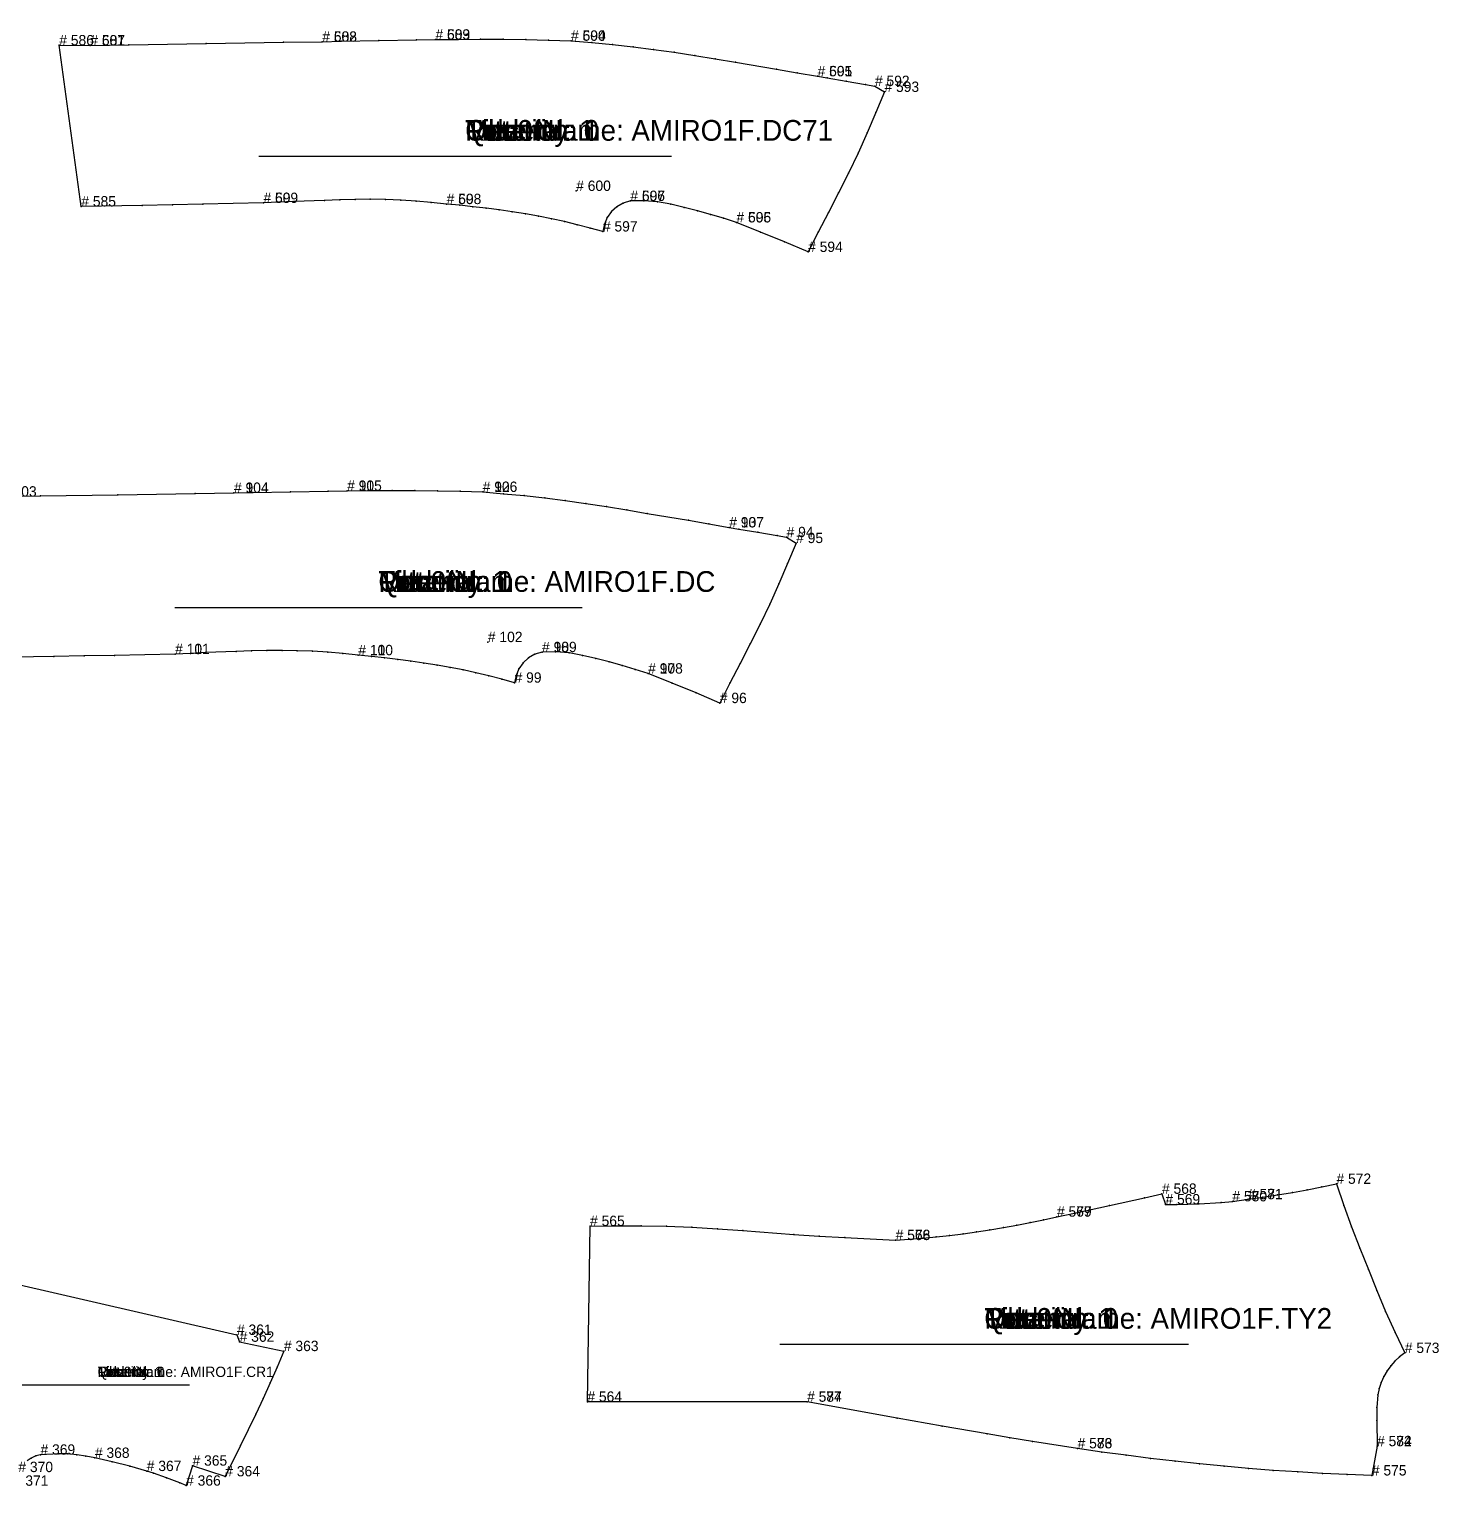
# Model space of a CAD drawing. Header units: metres. Extents: x 0 to 5078, y -3 to 3122.
# Drawn here: x 3326 to 4688, y 52 to 1458 of the extents above; entities that cross this region are included whole.
import ezdxf

# ---------------------------------------------------------------- set-up
doc = ezdxf.new("R2010")
doc.units = ezdxf.units.M

# ---------------------------------------------------------------- blocks, each defined once
blk = doc.blocks.new('6')
at = {"layer": '1'}
blk.add_lwpolyline([(3300, 1007.1), (3337.3, 1007.7), (3412, 1008.9), (3486.7, 1010.1), (3524, 1010.7), (3542.2, 1011), (3578.7, 1011.7), (3615.1, 1012.4), (3633.3, 1012.7), (3655.1, 1012.9), (3676.9, 1013), (3698.8, 1013), (3720.6, 1012.8), (3742.4, 1012.3), (3764.2, 1011.6), (3784.2, 1009.9), (3804.2, 1008), (3824.1, 1005.8), (3844, 1003.3), (3863.8, 1000.5), (3883.7, 997.4), (3903.4, 994.2), (3923.2, 990.9), (3962.8, 984.2), (3982.5, 980.8), (4002.3, 977.3), (4011.5, 975.7), (4030, 972.6), (4048.5, 969.5), (4057.7, 967.9), (4066.9, 962.2), (4058.6, 942.4), (4050.1, 922.8), (4041.4, 903.2), (4032.3, 883.9), (4022.6, 864.8), (4012.7, 845.8), (4002.9, 826.8), (3993.2, 807.7), (3970.3, 817.6), (3947.1, 826.8), (3924, 836.2), (3911.5, 840.2), (3898.9, 844), (3886.2, 847.4), (3873.4, 850.7), (3860.6, 853.7), (3847.6, 856.1), (3834.6, 857.1), (3821.5, 856.9), (3814.5, 854.8), (3808.5, 851.4), (3803.3, 846.6), (3799.2, 840.9), (3796.4, 834.5), (3795, 827.4), (3782.6, 830.8), (3770.2, 834), (3757.7, 837), (3745.2, 839.7), (3732.7, 842.2), (3720.1, 844.4), (3707.5, 846.4), (3694.9, 848.3), (3682.2, 849.9), (3669.5, 851.4), (3656.8, 852.8), (3644.1, 853.9), (3629.3, 855.5), (3614.6, 856.8), (3599.9, 857.8), (3585.1, 858.3), (3570.4, 858.5), (3555.6, 858.4), (3540.9, 858), (3526.1, 857.5), (3496.6, 856.4), (3481.9, 855.7), (3467.2, 855), (3408.5, 853.8), (3379.2, 853.2), (3349.9, 852.7), (3291.3, 851.6)], dxfattribs=at)
at = {"layer": '13'}
blk.add_point((3769.2, 866.6), dxfattribs=at)
at = {"layer": '2'}
for p in [(3524, 1010.7), (3633.3, 1012.7), (3764.2, 1011.6), (4002.3, 977.3), (4057.7, 967.9), (4066.9, 962.2), (3467.2, 855), (3644.1, 853.9), (3821.5, 856.9), (3924, 836.2), (3795, 827.4), (3993.2, 807.7)]:
    blk.add_point(p, dxfattribs=at)
at = {"layer": '3'}
for p in [(3655.1, 1012.9), (3676.9, 1013), (3698.8, 1013), (3720.6, 1012.8), (3337.3, 1007.7), (3412, 1008.9), (3486.7, 1010.1), (3542.2, 1011), (3578.7, 1011.7), (3615.1, 1012.4), (3742.4, 1012.3), (3784.2, 1009.9), (3804.2, 1008), (3824.1, 1005.8), (3844, 1003.3), (3863.8, 1000.5), (3883.7, 997.4), (3903.4, 994.2), (3923.2, 990.9), (3962.8, 984.2), (3982.5, 980.8), (4011.5, 975.7), (4030, 972.6), (4048.5, 969.5), (4058.6, 942.4), (4050.1, 922.8), (4041.4, 903.2), (4032.3, 883.9), (3555.6, 858.4), (3570.4, 858.5), (3585.1, 858.3), (4022.6, 864.8), (3349.9, 852.7), (3379.2, 853.2), (3408.5, 853.8), (3481.9, 855.7), (3496.6, 856.4), (3526.1, 857.5), (3540.9, 858), (3599.9, 857.8), (3614.6, 856.8), (3629.3, 855.5), (3656.8, 852.8), (3669.5, 851.4), (3682.2, 849.9), (3694.9, 848.3), (3707.5, 846.4), (3720.1, 844.4), (3803.3, 846.6), (3808.5, 851.4), (3814.5, 854.8), (3834.6, 857.1), (3847.6, 856.1), (3860.6, 853.7), (3873.4, 850.7), (3886.2, 847.4), (3898.9, 844), (4012.7, 845.8), (3732.7, 842.2), (3745.2, 839.7), (3757.7, 837), (3770.2, 834), (3782.6, 830.8), (3796.4, 834.5), (3799.2, 840.9), (3911.5, 840.2), (3947.1, 826.8), (3970.3, 817.6), (4002.9, 826.8)]:
    blk.add_point(p, dxfattribs=at)
at = {"layer": '4'}
for p in [(3524, 1010.7, 7.5), (3633.3, 1012.7, 7.5), (3764.2, 1011.6, 7.5), (4002.3, 977.3, 7.5), (3467.2, 855, 7.5), (3644.1, 853.9, 7.5), (3821.5, 856.9, 7.5), (3924, 836.2, 7.5)]:
    blk.add_point(p, dxfattribs=at)
at = {"layer": '7'}
blk.add_line((3466.8, 900.1), (3860.3, 900.1), dxfattribs=at)
at = {"layer": '84'}
blk.add_lwpolyline([(3300, 1007.1), (3337.3, 1007.7), (3412, 1008.9), (3486.7, 1010.1), (3524, 1010.7), (3542.2, 1011), (3578.7, 1011.7), (3615.1, 1012.4), (3633.3, 1012.7), (3655.1, 1012.9), (3676.9, 1013), (3698.8, 1013), (3720.6, 1012.8), (3742.4, 1012.3), (3764.2, 1011.6), (3784.2, 1009.9), (3804.2, 1008), (3824.1, 1005.8), (3844, 1003.3), (3863.8, 1000.5), (3883.7, 997.4), (3903.4, 994.2), (3923.2, 990.9), (3962.8, 984.2), (3982.5, 980.8), (4002.3, 977.3), (4011.5, 975.7), (4030, 972.6), (4048.5, 969.5), (4057.7, 967.9), (4066.9, 962.2), (4058.6, 942.4), (4050.1, 922.8), (4041.4, 903.2), (4032.3, 883.9), (4022.6, 864.8), (4012.7, 845.8), (4002.9, 826.8), (3993.2, 807.7), (3970.3, 817.6), (3947.1, 826.8), (3924, 836.2), (3911.5, 840.2), (3898.9, 844), (3886.2, 847.4), (3873.4, 850.7), (3860.6, 853.7), (3847.6, 856.1), (3834.6, 857.1), (3821.5, 856.9), (3814.5, 854.8), (3808.5, 851.4), (3803.3, 846.6), (3799.2, 840.9), (3796.4, 834.5), (3795, 827.4), (3782.6, 830.8), (3770.2, 834), (3757.7, 837), (3745.2, 839.7), (3732.7, 842.2), (3720.1, 844.4), (3707.5, 846.4), (3694.9, 848.3), (3682.2, 849.9), (3669.5, 851.4), (3656.8, 852.8), (3644.1, 853.9), (3629.3, 855.5), (3614.6, 856.8), (3599.9, 857.8), (3585.1, 858.3), (3570.4, 858.5), (3555.6, 858.4), (3540.9, 858), (3526.1, 857.5), (3496.6, 856.4), (3481.9, 855.7), (3467.2, 855), (3408.5, 853.8), (3379.2, 853.2), (3349.9, 852.7), (3291.3, 851.6)], dxfattribs=at)
at = {"layer": '1'}
for s, height, p in [('# 103', 10, (3300, 1007.1)), ('# 104', 10, (3524, 1010.7)), ('# 105', 10, (3633.3, 1012.7)), ('# 106', 10, (3764.2, 1011.6)), ('# 107', 10, (4002.3, 977.3)), ('Tilt: 0', 20, (3663.5, 915.1)), ('Quantity: 1', 20, (3663.5, 915.1)), ('Piece Name: AMIRO1F.DC', 20, (3663.5, 915.1)), ('Rotation: 0', 20, (3663.5, 915.1)), ('Fold: N', 20, (3663.5, 915.1)), ('Material: 1', 20, (3663.5, 915.1)), ('# 111', 10, (3467.2, 855)), ('# 110', 10, (3644.1, 853.9)), ('# 109', 10, (3821.5, 856.9)), ('# 108', 10, (3924, 836.2))]:
    blk.add_text(s, height=height, dxfattribs=at).set_placement(p)
at = {"layer": '13'}
blk.add_text('# 102', height=10, dxfattribs=at).set_placement((3769.2, 866.6))
at = {"layer": '2'}
for s, p in [('# 90', (3524, 1010.7)), ('# 91', (3633.3, 1012.7)), ('# 92', (3764.2, 1011.6)), ('# 93', (4002.3, 977.3)), ('# 94', (4057.7, 967.9)), ('# 95', (4066.9, 962.2)), ('# 101', (3467.2, 855)), ('# 100', (3644.1, 853.9)), ('# 98', (3821.5, 856.9)), ('# 97', (3924, 836.2)), ('# 99', (3795, 827.4)), ('# 96', (3993.2, 807.7))]:
    blk.add_text(s, height=10, dxfattribs=at).set_placement(p)
blk = doc.blocks.new('18')
at = {"layer": '1'}
blk.add_lwpolyline([(3217.8, 268.7), (3526.9, 197.7), (3529.5, 191), (3572.2, 182), (3565.7, 166.6), (3559, 151.3), (3552.1, 136.1), (3545, 121), (3530.4, 91), (3515.6, 61.1), (3484, 71.4), (3477.8, 52.1), (3471.6, 54.7), (3459, 59.6), (3446.2, 64.1), (3439.8, 66.2), (3423.3, 71), (3406.4, 75.1), (3389.7, 78.9), (3381, 80.7), (3372.3, 82), (3363.6, 82.7), (3354.8, 82.9), (3337.2, 82), (3332.6, 80.8), (3328.3, 78.8), (3324.4, 76.2)], dxfattribs=at)
at = {"layer": '2'}
for p in [(3526.9, 197.7), (3529.5, 191), (3572.2, 182), (3337.2, 82), (3389.7, 78.9), (3484, 71.4), (3439.8, 66.2), (3515.6, 61.1), (3477.8, 52.1)]:
    blk.add_point(p, dxfattribs=at)
at = {"layer": '3'}
for p in [(3565.7, 166.6), (3559, 151.3), (3552.1, 136.1), (3545, 121), (3530.4, 91), (3328.3, 78.8), (3332.6, 80.8), (3354.8, 82.9), (3363.6, 82.7), (3372.3, 82), (3381, 80.7), (3406.4, 75.1), (3423.3, 71), (3446.2, 64.1), (3459, 59.6), (3471.6, 54.7)]:
    blk.add_point(p, dxfattribs=at)
at = {"layer": '7'}
blk.add_line((3303.5, 149.5), (3481.2, 149.5), dxfattribs=at)
at = {"layer": '84'}
blk.add_lwpolyline([(3217.8, 268.7), (3526.9, 197.7), (3529.5, 191), (3572.2, 182), (3565.7, 166.6), (3559, 151.3), (3552.1, 136.1), (3545, 121), (3530.4, 91), (3515.6, 61.1), (3484, 71.4), (3477.8, 52.1), (3471.6, 54.7), (3459, 59.6), (3446.2, 64.1), (3439.8, 66.2), (3423.3, 71), (3406.4, 75.1), (3389.7, 78.9), (3381, 80.7), (3372.3, 82), (3363.6, 82.7), (3354.8, 82.9), (3337.2, 82), (3332.6, 80.8), (3328.3, 78.8), (3324.4, 76.2)], dxfattribs=at)
at = {"layer": '1'}
for s in ['Tilt: 0', 'Quantity: 1', 'Piece Name: AMIRO1F.CR1', 'Rotation: 0', 'Fold: N', 'Material: 1']:
    blk.add_text(s, height=10, dxfattribs=at).set_placement((3392.3, 157))
at = {"layer": '2'}
for s, p in [('# 361', (3526.9, 197.7)), ('# 362', (3529.5, 191)), ('# 363', (3572.2, 182)), ('# 369', (3337.2, 82)), ('# 368', (3389.7, 78.9)), ('# 370', (3315.8, 65.2)), ('# 367', (3439.8, 66.2)), ('# 365', (3484, 71.4)), ('# 364', (3515.6, 61.1)), ('# 371', (3311.4, 52)), ('# 366', (3477.8, 52.1))]:
    blk.add_text(s, height=10, dxfattribs=at).set_placement(p)
blk = doc.blocks.new('30')
at = {"layer": '1'}
blk.add_lwpolyline([(3865.3, 133.1), (3867.9, 302.8), (3892.5, 303.1), (3917.1, 303), (3941.7, 302.6), (3966.3, 301.6), (3990.9, 300.2), (4015.5, 298.4), (4064.6, 294.6), (4089.2, 293), (4113.8, 291.6), (4163, 289.2), (4176.1, 290.1), (4189.1, 291.1), (4202.1, 292.4), (4215.1, 293.8), (4228.1, 295.4), (4241.1, 297.2), (4254, 299.2), (4267, 301.4), (4280, 303.7), (4292.9, 306.2), (4305.9, 308.9), (4318.8, 311.8), (4335.7, 315.3), (4369.6, 322.5), (4403.4, 330), (4420.2, 333.9), (4423.6, 323.7), (4434.4, 323.7), (4455.9, 324.2), (4477.5, 325.6), (4488.2, 326.6), (4503.3, 328.7), (4517.6, 330.6), (4531.9, 332.8), (4546.2, 335.1), (4560.4, 337.7), (4574.5, 340.5), (4588.7, 343.5), (4595.7, 322.6), (4603.2, 301.9), (4611.2, 281.3), (4619.5, 260.9), (4627.7, 240.5), (4636.2, 220.2), (4645.3, 200.1), (4654.7, 180.2), (4649.7, 176.4), (4645.2, 172.2), (4641.1, 167.8), (4637.6, 162.9), (4634.5, 157.5), (4632, 151.8), (4630, 145.9), (4628.7, 139.8), (4627.7, 127.5), (4627.8, 115.1), (4627.9, 90.2), (4622.9, 61.9), (4599, 62.8), (4575.2, 63.9), (4551.3, 65.3), (4527.5, 66.9), (4503.8, 68.7), (4480.1, 70.8), (4456.4, 73.1), (4432.8, 75.6), (4409.2, 78.4), (4385.7, 81.4), (4362.2, 84.6), (4338.7, 88.1), (4295.1, 94.9), (4273.3, 98.4), (4251.5, 102.1), (4208, 109.6), (4164.5, 117.4), (4077.5, 133.1)], close=True, dxfattribs=at)
at = {"layer": '2'}
for p in [(4588.7, 343.5), (4420.2, 333.9), (4423.6, 323.7), (4488.2, 326.6), (4503.3, 328.7), (4318.8, 311.8), (3867.9, 302.8), (4163, 289.2), (4654.7, 180.2), (3865.3, 133.1), (4077.5, 133.1), (4338.7, 88.1), (4627.9, 90.2), (4622.9, 61.9)]:
    blk.add_point(p, dxfattribs=at)
at = {"layer": '3'}
for p in [(4560.4, 337.7), (4574.5, 340.5), (4403.4, 330), (4434.4, 323.7), (4455.9, 324.2), (4477.5, 325.6), (4517.6, 330.6), (4531.9, 332.8), (4546.2, 335.1), (4335.7, 315.3), (4369.6, 322.5), (4595.7, 322.6), (3892.5, 303.1), (3917.1, 303), (3941.7, 302.6), (3966.3, 301.6), (3990.9, 300.2), (4015.5, 298.4), (4228.1, 295.4), (4241.1, 297.2), (4254, 299.2), (4267, 301.4), (4280, 303.7), (4292.9, 306.2), (4305.9, 308.9), (4603.2, 301.9), (4064.6, 294.6), (4089.2, 293), (4113.8, 291.6), (4176.1, 290.1), (4189.1, 291.1), (4202.1, 292.4), (4215.1, 293.8), (4611.2, 281.3), (4619.5, 260.9), (4627.7, 240.5), (4636.2, 220.2), (4645.3, 200.1), (4645.2, 172.2), (4649.7, 176.4), (4634.5, 157.5), (4637.6, 162.9), (4641.1, 167.8), (4630, 145.9), (4632, 151.8), (4627.7, 127.5), (4628.7, 139.8), (4164.5, 117.4), (4627.8, 115.1), (4208, 109.6), (4251.5, 102.1), (4273.3, 98.4), (4295.1, 94.9), (4362.2, 84.6), (4385.7, 81.4), (4409.2, 78.4), (4432.8, 75.6), (4456.4, 73.1), (4480.1, 70.8), (4503.8, 68.7), (4527.5, 66.9), (4551.3, 65.3), (4575.2, 63.9), (4599, 62.8)]:
    blk.add_point(p, dxfattribs=at)
at = {"layer": '4'}
for p in [(4488.2, 326.6, 7.5), (4503.3, 328.7, 7.5), (4318.8, 311.8, 7.5), (4163, 289.2, 7.5), (4077.5, 133.1, 7.5), (4338.7, 88.1, 7.5), (4627.9, 90.2, 7.5)]:
    blk.add_point(p, dxfattribs=at)
at = {"layer": '7'}
blk.add_line((4051.2, 188.6), (4445.9, 188.6), dxfattribs=at)
at = {"layer": '84'}
blk.add_lwpolyline([(3865.3, 133.1), (3867.9, 302.8), (3892.5, 303.1), (3917.1, 303), (3941.7, 302.6), (3966.3, 301.6), (3990.9, 300.2), (4015.5, 298.4), (4064.6, 294.6), (4089.2, 293), (4113.8, 291.6), (4163, 289.2), (4176.1, 290.1), (4189.1, 291.1), (4202.1, 292.4), (4215.1, 293.8), (4228.1, 295.4), (4241.1, 297.2), (4254, 299.2), (4267, 301.4), (4280, 303.7), (4292.9, 306.2), (4305.9, 308.9), (4318.8, 311.8), (4335.7, 315.3), (4369.6, 322.5), (4403.4, 330), (4420.2, 333.9), (4423.6, 323.7), (4434.4, 323.7), (4455.9, 324.2), (4477.5, 325.6), (4488.2, 326.6), (4503.3, 328.7), (4517.6, 330.6), (4531.9, 332.8), (4546.2, 335.1), (4560.4, 337.7), (4574.5, 340.5), (4588.7, 343.5), (4595.7, 322.6), (4603.2, 301.9), (4611.2, 281.3), (4619.5, 260.9), (4627.7, 240.5), (4636.2, 220.2), (4645.3, 200.1), (4654.7, 180.2), (4649.7, 176.4), (4645.2, 172.2), (4641.1, 167.8), (4637.6, 162.9), (4634.5, 157.5), (4632, 151.8), (4630, 145.9), (4628.7, 139.8), (4627.7, 127.5), (4627.8, 115.1), (4627.9, 90.2), (4622.9, 61.9), (4599, 62.8), (4575.2, 63.9), (4551.3, 65.3), (4527.5, 66.9), (4503.8, 68.7), (4480.1, 70.8), (4456.4, 73.1), (4432.8, 75.6), (4409.2, 78.4), (4385.7, 81.4), (4362.2, 84.6), (4338.7, 88.1), (4295.1, 94.9), (4273.3, 98.4), (4251.5, 102.1), (4208, 109.6), (4164.5, 117.4), (4077.5, 133.1)], close=True, dxfattribs=at)
at = {"layer": '1'}
for s, height, p in [('# 581', 10, (4503.3, 328.7)), ('# 580', 10, (4488.2, 326.6)), ('# 579', 10, (4318.8, 311.8)), ('# 578', 10, (4163, 289.2)), ('Tilt: 0', 20, (4248.6, 203.6)), ('Quantity: 1', 20, (4248.6, 203.6)), ('Piece Name: AMIRO1F.TY2', 20, (4248.6, 203.6)), ('Rotation: 0', 20, (4248.6, 203.6)), ('Fold: N', 20, (4248.6, 203.6)), ('Material: 1', 20, (4248.6, 203.6)), ('# 584', 10, (4077.5, 133.1)), ('# 582', 10, (4627.9, 90.2)), ('# 583', 10, (4338.7, 88.1))]:
    blk.add_text(s, height=height, dxfattribs=at).set_placement(p)
at = {"layer": '2'}
for s, p in [('# 572', (4588.7, 343.5)), ('# 568', (4420.2, 333.9)), ('# 571', (4503.3, 328.7)), ('# 569', (4423.6, 323.7)), ('# 570', (4488.2, 326.6)), ('# 565', (3867.9, 302.8)), ('# 567', (4318.8, 311.8)), ('# 566', (4163, 289.2)), ('# 573', (4654.7, 180.2)), ('# 564', (3865.3, 133.1)), ('# 577', (4077.5, 133.1)), ('# 574', (4627.9, 90.2)), ('# 576', (4338.7, 88.1)), ('# 575', (4622.9, 61.9))]:
    blk.add_text(s, height=10, dxfattribs=at).set_placement(p)
blk = doc.blocks.new('31')
at = {"layer": '1'}
blk.add_lwpolyline([(3376.6, 1287.2), (3355.3, 1442.8), (3385.3, 1442.7), (3422.6, 1443.3), (3497.3, 1444.5), (3572, 1445.7), (3609.3, 1446.3), (3627.5, 1446.7), (3664, 1447.3), (3700.4, 1448), (3718.6, 1448.3), (3740.4, 1448.5), (3762.2, 1448.6), (3784.1, 1448.6), (3805.9, 1448.4), (3827.7, 1447.9), (3849.5, 1447.2), (3869.5, 1445.5), (3889.5, 1443.6), (3909.4, 1441.4), (3929.3, 1438.9), (3949.1, 1436.1), (3969, 1433), (3988.7, 1429.8), (4008.5, 1426.5), (4048.1, 1419.8), (4067.8, 1416.4), (4087.6, 1412.9), (4096.8, 1411.3), (4115.3, 1408.2), (4133.8, 1405.1), (4143, 1403.5), (4152.2, 1397.8), (4143.9, 1378), (4135.4, 1358.4), (4126.7, 1338.8), (4117.6, 1319.5), (4107.9, 1300.4), (4098, 1281.4), (4088.2, 1262.4), (4078.5, 1243.3), (4055.6, 1253.2), (4032.4, 1262.4), (4009.3, 1271.8), (3996.8, 1275.8), (3984.2, 1279.6), (3971.5, 1283), (3958.7, 1286.3), (3945.9, 1289.3), (3932.9, 1291.7), (3919.9, 1292.7), (3906.8, 1292.5), (3899.8, 1290.4), (3893.8, 1287), (3888.6, 1282.2), (3884.5, 1276.5), (3881.7, 1270.1), (3880.3, 1263), (3867.9, 1266.4), (3855.5, 1269.6), (3843.1, 1272.6), (3830.5, 1275.3), (3818, 1277.8), (3805.4, 1280), (3792.8, 1282), (3780.2, 1283.9), (3767.5, 1285.5), (3754.8, 1287), (3742.1, 1288.4), (3729.4, 1289.5), (3714.6, 1291.2), (3699.9, 1292.4), (3685.2, 1293.4), (3670.4, 1294), (3655.7, 1294.1), (3640.9, 1294), (3626.2, 1293.6), (3611.4, 1293.1), (3581.9, 1292), (3567.2, 1291.3), (3552.5, 1290.6), (3493.8, 1289.4), (3464.5, 1288.8), (3435.2, 1288.3)], close=True, dxfattribs=at)
at = {"layer": '13'}
blk.add_point((3854.5, 1302.2), dxfattribs=at)
at = {"layer": '2'}
for p in [(3355.3, 1442.8), (3385.3, 1442.7), (3609.3, 1446.3), (3718.6, 1448.3), (3849.5, 1447.2), (4087.6, 1412.9), (4143, 1403.5), (4152.2, 1397.8), (3376.6, 1287.2), (3552.5, 1290.6), (3729.4, 1289.5), (3906.8, 1292.5), (4009.3, 1271.8), (3880.3, 1263), (4078.5, 1243.3)]:
    blk.add_point(p, dxfattribs=at)
at = {"layer": '3'}
for p in [(3422.6, 1443.3), (3497.3, 1444.5), (3572, 1445.7), (3627.5, 1446.7), (3664, 1447.3), (3700.4, 1448), (3740.4, 1448.5), (3762.2, 1448.6), (3784.1, 1448.6), (3805.9, 1448.4), (3827.7, 1447.9), (3869.5, 1445.5), (3889.5, 1443.6), (3909.4, 1441.4), (3929.3, 1438.9), (3949.1, 1436.1), (3969, 1433), (3988.7, 1429.8), (4008.5, 1426.5), (4048.1, 1419.8), (4067.8, 1416.4), (4096.8, 1411.3), (4115.3, 1408.2), (4133.8, 1405.1), (4143.9, 1378), (4135.4, 1358.4), (4126.7, 1338.8), (4117.6, 1319.5), (3655.7, 1294.1), (4107.9, 1300.4), (3435.2, 1288.3), (3464.5, 1288.8), (3493.8, 1289.4), (3567.2, 1291.3), (3581.9, 1292), (3611.4, 1293.1), (3626.2, 1293.6), (3640.9, 1294), (3670.4, 1294), (3685.2, 1293.4), (3699.9, 1292.4), (3714.6, 1291.2), (3742.1, 1288.4), (3754.8, 1287), (3767.5, 1285.5), (3780.2, 1283.9), (3792.8, 1282), (3805.4, 1280), (3888.6, 1282.2), (3893.8, 1287), (3899.8, 1290.4), (3919.9, 1292.7), (3932.9, 1291.7), (3945.9, 1289.3), (3958.7, 1286.3), (3971.5, 1283), (4098, 1281.4), (3818, 1277.8), (3830.5, 1275.3), (3843.1, 1272.6), (3855.5, 1269.6), (3867.9, 1266.4), (3881.7, 1270.1), (3884.5, 1276.5), (3984.2, 1279.6), (3996.8, 1275.8), (4032.4, 1262.4), (4055.6, 1253.2), (4088.2, 1262.4)]:
    blk.add_point(p, dxfattribs=at)
at = {"layer": '4'}
for p in [(3385.3, 1442.7, 7.5), (3609.3, 1446.3, 7.5), (3718.6, 1448.3, 7.5), (3849.5, 1447.2, 7.5), (4087.6, 1412.9, 7.5), (3552.5, 1290.6, 7.5), (3729.4, 1289.5, 7.5), (3906.8, 1292.5, 7.5), (4009.3, 1271.8, 7.5)]:
    blk.add_point(p, dxfattribs=at)
at = {"layer": '7'}
blk.add_line((3548, 1335.7), (3946.5, 1335.7), dxfattribs=at)
at = {"layer": '84'}
blk.add_lwpolyline([(3376.6, 1287.2), (3355.3, 1442.8), (3385.3, 1442.7), (3422.6, 1443.3), (3497.3, 1444.5), (3572, 1445.7), (3609.3, 1446.3), (3627.5, 1446.7), (3664, 1447.3), (3700.4, 1448), (3718.6, 1448.3), (3740.4, 1448.5), (3762.2, 1448.6), (3784.1, 1448.6), (3805.9, 1448.4), (3827.7, 1447.9), (3849.5, 1447.2), (3869.5, 1445.5), (3889.5, 1443.6), (3909.4, 1441.4), (3929.3, 1438.9), (3949.1, 1436.1), (3969, 1433), (3988.7, 1429.8), (4008.5, 1426.5), (4048.1, 1419.8), (4067.8, 1416.4), (4087.6, 1412.9), (4096.8, 1411.3), (4115.3, 1408.2), (4133.8, 1405.1), (4143, 1403.5), (4152.2, 1397.8), (4143.9, 1378), (4135.4, 1358.4), (4126.7, 1338.8), (4117.6, 1319.5), (4107.9, 1300.4), (4098, 1281.4), (4088.2, 1262.4), (4078.5, 1243.3), (4055.6, 1253.2), (4032.4, 1262.4), (4009.3, 1271.8), (3996.8, 1275.8), (3984.2, 1279.6), (3971.5, 1283), (3958.7, 1286.3), (3945.9, 1289.3), (3932.9, 1291.7), (3919.9, 1292.7), (3906.8, 1292.5), (3899.8, 1290.4), (3893.8, 1287), (3888.6, 1282.2), (3884.5, 1276.5), (3881.7, 1270.1), (3880.3, 1263), (3867.9, 1266.4), (3855.5, 1269.6), (3843.1, 1272.6), (3830.5, 1275.3), (3818, 1277.8), (3805.4, 1280), (3792.8, 1282), (3780.2, 1283.9), (3767.5, 1285.5), (3754.8, 1287), (3742.1, 1288.4), (3729.4, 1289.5), (3714.6, 1291.2), (3699.9, 1292.4), (3685.2, 1293.4), (3670.4, 1294), (3655.7, 1294.1), (3640.9, 1294), (3626.2, 1293.6), (3611.4, 1293.1), (3581.9, 1292), (3567.2, 1291.3), (3552.5, 1290.6), (3493.8, 1289.4), (3464.5, 1288.8), (3435.2, 1288.3)], close=True, dxfattribs=at)
at = {"layer": '1'}
for s, height, p in [('# 601', 10, (3385.3, 1442.7)), ('# 602', 10, (3609.3, 1446.3)), ('# 603', 10, (3718.6, 1448.3)), ('# 604', 10, (3849.5, 1447.2)), ('# 605', 10, (4087.6, 1412.9)), ('Tilt: 0', 20, (3747.3, 1350.7)), ('Quantity: 1', 20, (3747.3, 1350.7)), ('Piece Name: AMIRO1F.DC71', 20, (3747.3, 1350.7)), ('Rotation: 0', 20, (3747.3, 1350.7)), ('Fold: N', 20, (3747.3, 1350.7)), ('Material: 1', 20, (3747.3, 1350.7)), ('# 609', 10, (3552.5, 1290.6)), ('# 608', 10, (3729.4, 1289.5)), ('# 607', 10, (3906.8, 1292.5)), ('# 606', 10, (4009.3, 1271.8))]:
    blk.add_text(s, height=height, dxfattribs=at).set_placement(p)
at = {"layer": '13'}
blk.add_text('# 600', height=10, dxfattribs=at).set_placement((3854.5, 1302.2))
at = {"layer": '2'}
for s, p in [('# 586', (3355.3, 1442.8)), ('# 587', (3385.3, 1442.7)), ('# 588', (3609.3, 1446.3)), ('# 589', (3718.6, 1448.3)), ('# 590', (3849.5, 1447.2)), ('# 591', (4087.6, 1412.9)), ('# 592', (4143, 1403.5)), ('# 593', (4152.2, 1397.8)), ('# 585', (3376.6, 1287.2)), ('# 599', (3552.5, 1290.6)), ('# 598', (3729.4, 1289.5)), ('# 596', (3906.8, 1292.5)), ('# 595', (4009.3, 1271.8)), ('# 597', (3880.3, 1263)), ('# 594', (4078.5, 1243.3))]:
    blk.add_text(s, height=10, dxfattribs=at).set_placement(p)

msp = doc.modelspace()

# ---------------------------------------------------------------- block references
at = {"layer": '1'}
for name in ['31', '6', '30', '18']:
    msp.add_blockref(name, (0, 0), dxfattribs=at)

doc.saveas('drawing.dxf')
